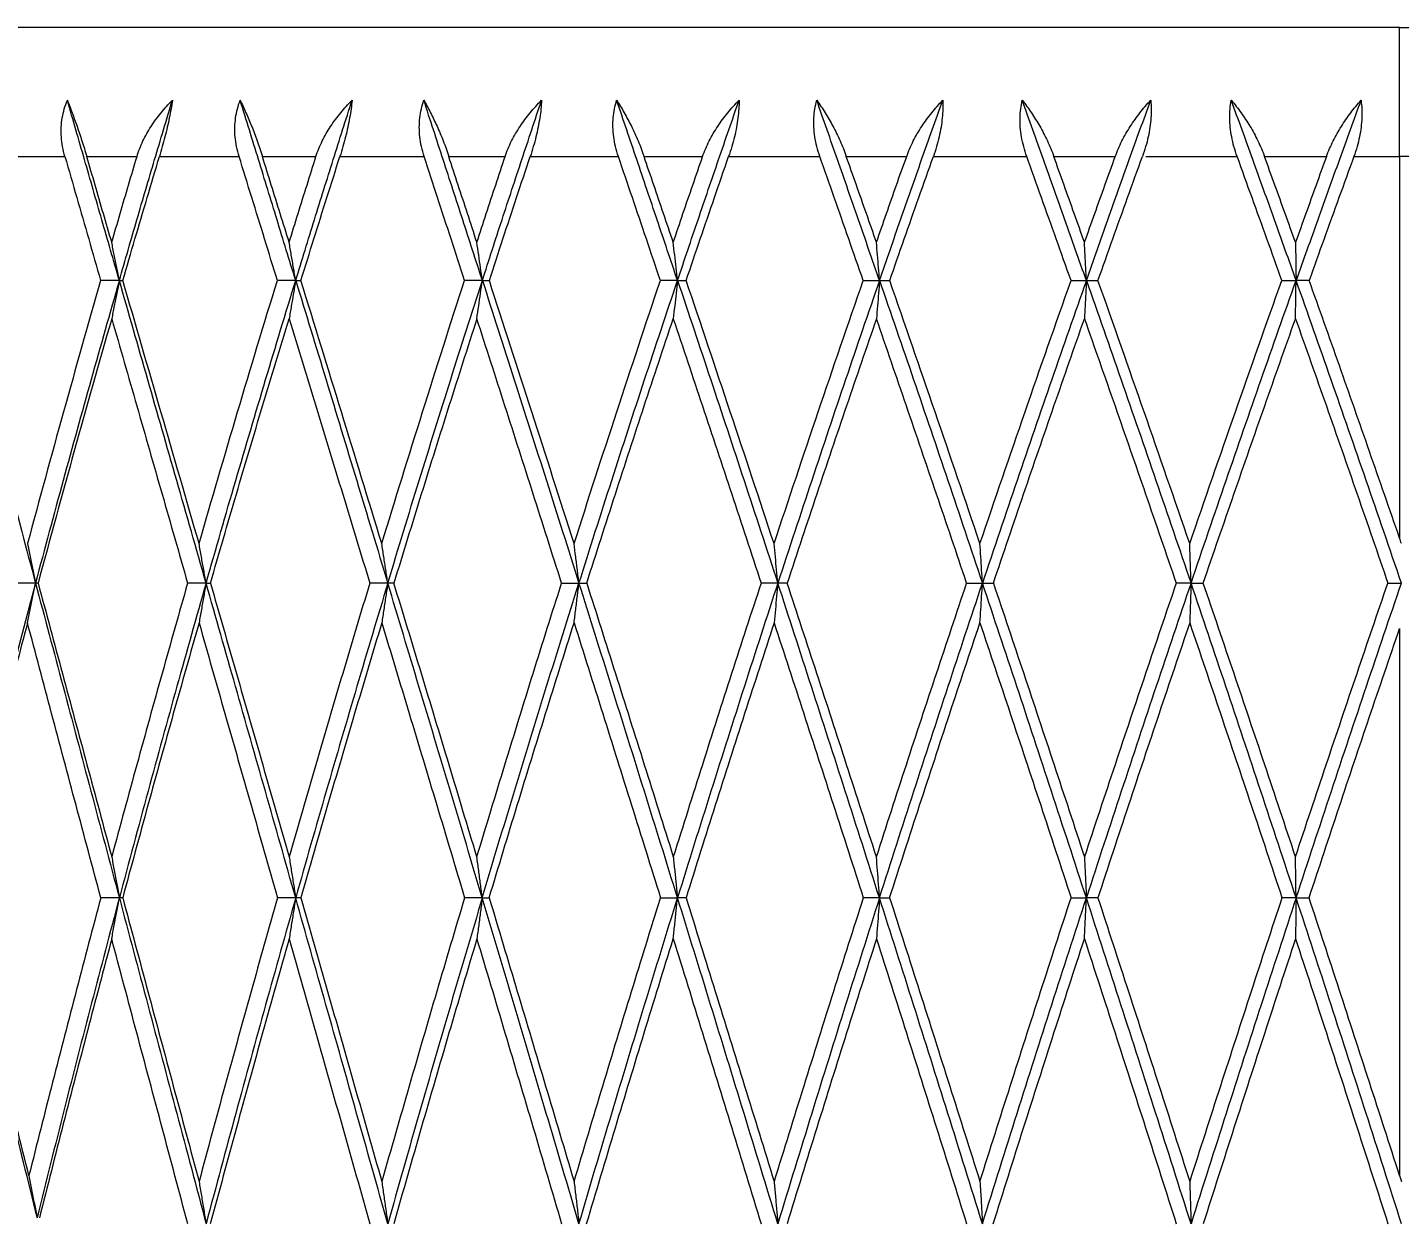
# Model space of a CAD drawing. Extents: x 1661 to 2451, y 0 to 579.
# Drawn here: x 2156.35 to 2166.99, y 461.55 to 470.76 of the extents above; entities that cross this region are included whole.
import ezdxf

# ---------------------------------------------------------------- set-up
doc = ezdxf.new("R2010")
doc.units = 0
doc.header["$LTSCALE"] = 10
doc.header["$MEASUREMENT"] = 0
doc.header["$PDMODE"] = 3
doc.header["$PDSIZE"] = -10
doc.layers.get('0').update_dxf_attribs({"linetype": 'CONTINUOUS'})
doc.layers.get('DEFPOINTS').update_dxf_attribs({"linetype": 'CONTINUOUS'})
doc.layers.add('2', color=7, linetype='CONTINUOUS', true_color=0xffffff)
doc.styles.add('Daelim Dimension', font='')
doc.styles.get('Daelim Dimension').set_extended_font_data('나눔고딕')
doc.dimstyles.new('DEFAULT', dxfattribs={"dimscale": 2, "dimtxt": 2, "dimasz": 2, "dimexe": 0, "dimexo": 2, "dimgap": 1, "dimtad": 1, "dimdec": 0, "dimzin": 9, "dimdsep": 46, "dimtxsty": 'Daelim Dimension', "dimcen": 0.5, "dimclrd": 5, "dimclre": 5, "dimclrt": 256, "dimadec": 1, "dimazin": 0, "dimtfac": 1, "dimtdec": 0, "dimtix": 1, "dimtmove": 0, "dimatfit": 3, "dimfxl": 1, "dimtolj": 1, "dimtzin": 1, "dimlwd": 9, "dimlwe": 9, "dimarcsym": 0})

# ---------------------------------------------------------------- blocks, each defined once
blk = doc.blocks.new('*D11')
at = {"color": 5, "lineweight": 9, "ltscale": 0.5, "transparency": 16777216}
for p, q in [((2146.989, 470.764), (1973.318, 470.764)), ((1975.318, 466.764), (1975.318, 277.281)), ((2140.649, 273.281), (1973.318, 273.281))]:
    blk.add_line(p, q, dxfattribs=at)
at = {"color": 5, "linetype": 'ByBlock', "lineweight": 9, "ltscale": 0.5, "transparency": 16777216}
for p, q in [((2212.678, 377.281), (2263.051, 377.281)), ((2263.051, 373.281), (2263.051, 277.281)), ((2212.678, 273.281), (2263.051, 273.281))]:
    blk.add_line(p, q, dxfattribs=at)
at = {"color": 5, "ltscale": 0.5, "transparency": 16777216}
for points in [[(1974.651, 466.764), (1975.984, 466.764), (1975.318, 470.764)], [(2262.384, 373.281), (2263.717, 373.281), (2263.051, 377.281)], [(1974.651, 277.281), (1975.984, 277.281), (1975.318, 273.281)], [(2262.384, 277.281), (2263.717, 277.281), (2263.051, 273.281)]]:
    blk.add_solid(points, dxfattribs=at)
at = {"layer": 'DEFPOINTS', "color": 0, "ltscale": 0.5, "transparency": 16777216}
for p in [(2150.989, 470.764), (2208.678, 377.281), (1975.318, 273.281), (2144.649, 273.281), (2208.678, 273.281), (2263.051, 273.281)]:
    blk.add_point(p, dxfattribs=at)
at = {"color": 7, "ltscale": 0.5, "transparency": 16777216, "insert": (1967.874, 372.022), "char_height": 10, "attachment_point": 5, "rotation": 90, "style": 'Daelim Dimension'}
blk.add_mtext('\\A1;197', dxfattribs=at)
at = {"ltscale": 0.5, "transparency": 16777216, "insert": (2258.887, 325.281), "char_height": 4, "attachment_point": 5, "rotation": 90, "style": 'Daelim Dimension'}
blk.add_mtext('\\A1;104', dxfattribs=at)

msp = doc.modelspace()

# ---------------------------------------------------------------- linework, layer by layer
at = {"layer": '2', "color": 7, "linetype": 'Continuous', "lineweight": 18}
for p, q in [((2166.989, 470.764), (2150.989, 470.764)), ((2166.989, 470.764), (2182.989, 470.764)), ((2166.989, 461.867), (2167.003, 461.821))]:
    msp.add_line(p, q, dxfattribs=at)
at = {"layer": '2', "color": 7, "linetype": 'Continuous', "lineweight": 13}
for p, q in [((2166.989, 469.764), (2166.989, 470.764)), ((2156.067, 469.764), (2156.643, 469.764)), ((2157.376, 469.764), (2157.994, 469.764)), ((2158.775, 469.764), (2159.428, 469.764)), ((2160.25, 469.764), (2160.933, 469.764)), ((2161.788, 469.764), (2162.495, 469.764)), ((2163.375, 469.764), (2164.099, 469.764)), ((2166.635, 469.764), (2166.989, 469.764)), ((2166.989, 469.764), (2166.989, 466.807)), ((2167.372, 469.764), (2166.989, 469.764)), ((2166.989, 466.107), (2166.989, 461.867))]:
    msp.add_line(p, q, dxfattribs=at)
msp.add_ellipse((2166.989, 469.764), major_axis=(-17, 0), ratio=0.000003, start_param=1.454874, end_param=1.496681, dxfattribs=at)
at = {"layer": '2', "color": 7, "linetype": 'Continuous', "lineweight": 18}
for points in [[(2156.643, 469.764), (2156.628, 469.815), (2156.61, 469.917), (2156.617, 470.064), (2156.644, 470.156), (2156.662, 470.2)], [(2157.065, 468.803), (2157.019, 468.961), (2156.929, 469.275), (2156.795, 469.74), (2156.706, 470.047), (2156.662, 470.2)], [(2157.065, 468.803), (2157.11, 468.961), (2157.201, 469.275), (2157.338, 469.74), (2157.43, 470.047), (2157.476, 470.2)], [(2157.476, 470.2), (2157.47, 470.156), (2157.454, 470.064), (2157.42, 469.917), (2157.391, 469.815), (2157.376, 469.764)], [(2157.994, 469.764), (2157.978, 469.815), (2157.957, 469.917), (2157.961, 470.064), (2157.985, 470.156), (2158.001, 470.2)], [(2158.432, 468.803), (2158.383, 468.961), (2158.287, 469.275), (2158.144, 469.74), (2158.049, 470.047), (2158.001, 470.2)], [(2158.432, 468.803), (2158.48, 468.961), (2158.577, 469.275), (2158.723, 469.74), (2158.82, 470.047), (2158.869, 470.2)], [(2158.869, 470.2), (2158.865, 470.156), (2158.852, 470.064), (2158.82, 469.917), (2158.791, 469.815), (2158.775, 469.764)], [(2159.428, 469.764), (2159.411, 469.815), (2159.389, 469.917), (2159.389, 470.064), (2159.41, 470.156), (2159.425, 470.2)], [(2159.879, 468.803), (2159.828, 468.961), (2159.726, 469.275), (2159.575, 469.74), (2159.475, 470.047), (2159.425, 470.2)], [(2159.879, 468.803), (2159.929, 468.961), (2160.031, 469.275), (2160.185, 469.74), (2160.287, 470.047), (2160.338, 470.2)], [(2160.338, 470.2), (2160.336, 470.156), (2160.326, 470.064), (2160.297, 469.917), (2160.267, 469.815), (2160.25, 469.764)], [(2160.933, 469.764), (2160.916, 469.815), (2160.892, 469.917), (2160.888, 470.064), (2160.906, 470.156), (2160.92, 470.2)], [(2161.392, 468.803), (2161.339, 468.961), (2161.233, 469.275), (2161.076, 469.74), (2160.972, 470.047), (2160.92, 470.2)], [(2161.392, 468.803), (2161.445, 468.961), (2161.551, 469.275), (2161.71, 469.74), (2161.816, 470.047), (2161.869, 470.2)], [(2161.869, 470.2), (2161.869, 470.156), (2161.863, 470.064), (2161.836, 469.917), (2161.806, 469.815), (2161.788, 469.764)], [(2162.495, 469.764), (2162.477, 469.815), (2162.451, 469.917), (2162.444, 470.064), (2162.459, 470.156), (2162.471, 470.2)], [(2162.957, 468.803), (2162.903, 468.961), (2162.794, 469.275), (2162.632, 469.74), (2162.524, 470.047), (2162.471, 470.2)], [(2162.957, 468.803), (2163.012, 468.961), (2163.121, 469.275), (2163.284, 469.74), (2163.393, 470.047), (2163.448, 470.2)], [(2163.448, 470.2), (2163.45, 470.156), (2163.447, 470.064), (2163.423, 469.917), (2163.393, 469.815), (2163.375, 469.764)], [(2164.099, 469.764), (2164.081, 469.815), (2164.053, 469.917), (2164.042, 470.064), (2164.054, 470.156), (2164.064, 470.2)], [(2164.561, 468.803), (2164.505, 468.961), (2164.394, 469.275), (2164.229, 469.74), (2164.119, 470.047), (2164.064, 470.2)], [(2164.561, 468.803), (2164.616, 468.961), (2164.727, 469.275), (2164.894, 469.74), (2165.004, 470.047), (2165.06, 470.2)], [(2165.06, 470.2), (2165.064, 470.156), (2165.065, 470.064), (2165.044, 469.917), (2165.014, 469.815), (2164.995, 469.764)], [(2165.73, 469.764), (2165.711, 469.815), (2165.683, 469.917), (2165.668, 470.064), (2165.676, 470.156), (2165.684, 470.2)], [(2166.187, 468.803), (2166.131, 468.961), (2166.019, 469.275), (2165.851, 469.74), (2165.74, 470.047), (2165.684, 470.2)], [(2166.69, 470.2), (2166.634, 470.047), (2166.522, 469.74), (2166.355, 469.275), (2166.243, 468.961), (2166.187, 468.803)], [(2166.69, 470.2), (2166.696, 470.156), (2166.7, 470.064), (2166.682, 469.917), (2166.653, 469.815), (2166.635, 469.764)], [(2156.643, 469.764), (2156.674, 469.658), (2156.735, 469.445), (2156.827, 469.125), (2156.889, 468.911), (2156.92, 468.803)], [(2157.006, 469.099), (2156.984, 469.173), (2156.941, 469.321), (2156.877, 469.543), (2156.834, 469.69), (2156.812, 469.764)], [(2157.006, 469.099), (2157.028, 469.173), (2157.071, 469.321), (2157.136, 469.543), (2157.18, 469.69), (2157.202, 469.764)], [(2157.092, 468.803), (2157.123, 468.911), (2157.186, 469.125), (2157.281, 469.445), (2157.344, 469.658), (2157.376, 469.764)], [(2158.29, 468.803), (2158.257, 468.911), (2158.191, 469.125), (2158.092, 469.445), (2158.026, 469.658), (2157.994, 469.764)], [(2158.381, 469.099), (2158.358, 469.173), (2158.312, 469.321), (2158.243, 469.543), (2158.197, 469.69), (2158.174, 469.764)], [(2158.381, 469.099), (2158.404, 469.173), (2158.45, 469.321), (2158.52, 469.543), (2158.566, 469.69), (2158.589, 469.764)], [(2158.472, 468.803), (2158.506, 468.911), (2158.573, 469.125), (2158.673, 469.445), (2158.741, 469.658), (2158.775, 469.764)], [(2159.74, 468.803), (2159.706, 468.911), (2159.636, 469.125), (2159.532, 469.445), (2159.463, 469.658), (2159.428, 469.764)], [(2159.836, 469.099), (2159.812, 469.173), (2159.764, 469.321), (2159.691, 469.543), (2159.643, 469.69), (2159.619, 469.764)], [(2159.836, 469.099), (2159.861, 469.173), (2159.909, 469.321), (2159.982, 469.543), (2160.031, 469.69), (2160.055, 469.764)], [(2159.933, 468.803), (2159.968, 468.911), (2160.038, 469.125), (2160.144, 469.445), (2160.214, 469.658), (2160.25, 469.764)], [(2161.259, 468.803), (2161.223, 468.911), (2161.15, 469.125), (2161.042, 469.445), (2160.97, 469.658), (2160.933, 469.764)], [(2161.359, 469.099), (2161.334, 469.173), (2161.283, 469.321), (2161.208, 469.543), (2161.157, 469.69), (2161.132, 469.764)], [(2161.359, 469.099), (2161.384, 469.173), (2161.434, 469.321), (2161.51, 469.543), (2161.561, 469.69), (2161.586, 469.764)], [(2161.459, 468.803), (2161.495, 468.911), (2161.568, 469.125), (2161.678, 469.445), (2161.751, 469.658), (2161.788, 469.764)], [(2162.831, 468.803), (2162.793, 468.911), (2162.719, 469.125), (2162.607, 469.445), (2162.532, 469.658), (2162.495, 469.764)], [(2162.934, 469.099), (2162.908, 469.173), (2162.856, 469.321), (2162.778, 469.543), (2162.726, 469.69), (2162.7, 469.764)], [(2162.934, 469.099), (2162.96, 469.173), (2163.011, 469.321), (2163.089, 469.543), (2163.141, 469.69), (2163.168, 469.764)], [(2163.037, 468.803), (2163.074, 468.911), (2163.149, 469.125), (2163.262, 469.445), (2163.337, 469.658), (2163.375, 469.764)], [(2164.442, 468.803), (2164.403, 468.911), (2164.327, 469.125), (2164.213, 469.445), (2164.137, 469.658), (2164.099, 469.764)], [(2164.546, 469.099), (2164.52, 469.173), (2164.467, 469.321), (2164.388, 469.543), (2164.335, 469.69), (2164.309, 469.764)], [(2164.546, 469.099), (2164.573, 469.173), (2164.626, 469.321), (2164.705, 469.543), (2164.758, 469.69), (2164.785, 469.764)], [(2164.651, 468.803), (2164.689, 468.911), (2164.766, 469.125), (2164.88, 469.445), (2164.957, 469.658), (2164.995, 469.764)], [(2166.076, 468.803), (2166.038, 468.911), (2165.961, 469.125), (2165.845, 469.445), (2165.768, 469.658), (2165.73, 469.764)], [(2166.182, 469.099), (2166.155, 469.173), (2166.102, 469.321), (2166.022, 469.543), (2165.968, 469.69), (2165.942, 469.764)], [(2166.422, 469.764), (2166.395, 469.69), (2166.342, 469.543), (2166.262, 469.321), (2166.209, 469.173), (2166.182, 469.099)], [(2166.635, 469.764), (2166.596, 469.658), (2166.519, 469.445), (2166.403, 469.125), (2166.326, 468.911), (2166.288, 468.803)], [(2157.065, 468.803), (2157.058, 468.836), (2157.045, 468.902), (2157.026, 469.001), (2157.012, 469.066), (2157.006, 469.099)], [(2158.432, 468.803), (2158.426, 468.836), (2158.415, 468.902), (2158.398, 469.001), (2158.387, 469.066), (2158.381, 469.099)], [(2159.879, 468.803), (2159.874, 468.836), (2159.865, 468.902), (2159.851, 469.001), (2159.841, 469.066), (2159.836, 469.099)], [(2161.392, 468.803), (2161.388, 468.836), (2161.381, 468.902), (2161.37, 469.001), (2161.362, 469.066), (2161.359, 469.099)], [(2162.957, 468.803), (2162.955, 468.836), (2162.95, 468.902), (2162.942, 469.001), (2162.936, 469.066), (2162.934, 469.099)], [(2164.561, 468.803), (2164.559, 468.836), (2164.556, 468.902), (2164.551, 469.001), (2164.548, 469.066), (2164.546, 469.099)], [(2166.182, 469.099), (2166.182, 469.066), (2166.184, 469.001), (2166.185, 468.902), (2166.186, 468.836), (2166.187, 468.803)], [(2155.79, 468.803), (2155.858, 468.549), (2155.995, 468.036), (2156.203, 467.255), (2156.344, 466.725), (2156.415, 466.458)], [(2156.92, 468.803), (2156.725, 468.125), (2156.536, 467.445), (2156.353, 466.764)], [(2157.065, 468.803), (2156.992, 468.55), (2156.846, 468.037), (2156.629, 467.256), (2156.486, 466.725), (2156.415, 466.458)], [(2157.065, 468.803), (2157.049, 468.803), (2157.017, 468.803), (2156.968, 468.803), (2156.936, 468.803), (2156.92, 468.803)], [(2157.065, 468.803), (2157.058, 468.77), (2157.045, 468.705), (2157.026, 468.606), (2157.012, 468.54), (2157.006, 468.507)], [(2157.065, 468.803), (2157.068, 468.803), (2157.074, 468.803), (2157.083, 468.803), (2157.089, 468.803), (2157.092, 468.803)], [(2157.737, 466.458), (2157.661, 466.725), (2157.509, 467.255), (2157.285, 468.036), (2157.138, 468.549), (2157.065, 468.803)], [(2157.683, 466.764), (2157.486, 467.445), (2157.289, 468.125), (2157.092, 468.803)], [(2157.683, 466.764), (2157.879, 467.445), (2158.081, 468.125), (2158.29, 468.803)], [(2157.737, 466.458), (2157.814, 466.725), (2157.967, 467.256), (2158.199, 468.037), (2158.354, 468.55), (2158.432, 468.803)], [(2158.432, 468.803), (2158.416, 468.803), (2158.384, 468.803), (2158.337, 468.803), (2158.306, 468.803), (2158.29, 468.803)], [(2158.432, 468.803), (2158.426, 468.77), (2158.415, 468.705), (2158.398, 468.606), (2158.387, 468.54), (2158.381, 468.507)], [(2158.432, 468.803), (2158.436, 468.803), (2158.445, 468.803), (2158.459, 468.803), (2158.468, 468.803), (2158.472, 468.803)], [(2158.432, 468.803), (2158.51, 468.549), (2158.667, 468.036), (2158.904, 467.255), (2159.065, 466.725), (2159.146, 466.458)], [(2159.099, 466.764), (2158.891, 467.445), (2158.682, 468.125), (2158.472, 468.803)], [(2159.099, 466.764), (2159.308, 467.445), (2159.521, 468.125), (2159.74, 468.803)], [(2159.146, 466.458), (2159.227, 466.725), (2159.389, 467.256), (2159.633, 468.037), (2159.797, 468.55), (2159.879, 468.803)], [(2159.879, 468.803), (2159.863, 468.803), (2159.833, 468.803), (2159.787, 468.803), (2159.756, 468.803), (2159.74, 468.803)], [(2159.836, 468.507), (2159.841, 468.54), (2159.851, 468.606), (2159.865, 468.705), (2159.874, 468.77), (2159.879, 468.803)], [(2159.879, 468.803), (2159.885, 468.803), (2159.897, 468.803), (2159.915, 468.803), (2159.927, 468.803), (2159.933, 468.803)], [(2159.879, 468.803), (2159.961, 468.549), (2160.125, 468.036), (2160.375, 467.255), (2160.543, 466.725), (2160.628, 466.458)], [(2160.59, 466.764), (2160.372, 467.445), (2160.153, 468.125), (2159.933, 468.803)], [(2160.59, 466.764), (2160.808, 467.445), (2161.031, 468.125), (2161.259, 468.803)], [(2160.628, 466.458), (2160.712, 466.725), (2160.882, 467.256), (2161.136, 468.037), (2161.307, 468.55), (2161.392, 468.803)], [(2161.392, 468.803), (2161.377, 468.803), (2161.348, 468.803), (2161.303, 468.803), (2161.274, 468.803), (2161.259, 468.803)], [(2161.392, 468.803), (2161.388, 468.77), (2161.381, 468.705), (2161.37, 468.606), (2161.362, 468.54), (2161.359, 468.507)], [(2161.392, 468.803), (2161.399, 468.803), (2161.414, 468.803), (2161.436, 468.803), (2161.451, 468.803), (2161.459, 468.803)], [(2161.392, 468.803), (2161.477, 468.549), (2161.649, 468.036), (2161.907, 467.255), (2162.082, 466.725), (2162.169, 466.458)], [(2162.14, 466.764), (2161.915, 467.445), (2161.688, 468.125), (2161.459, 468.803)], [(2162.14, 466.764), (2162.366, 467.445), (2162.596, 468.125), (2162.831, 468.803)], [(2162.957, 468.803), (2162.87, 468.55), (2162.694, 468.037), (2162.432, 467.256), (2162.257, 466.725), (2162.169, 466.458)], [(2162.831, 468.803), (2162.845, 468.803), (2162.873, 468.803), (2162.915, 468.803), (2162.943, 468.803), (2162.957, 468.803)], [(2162.957, 468.803), (2162.955, 468.77), (2162.95, 468.705), (2162.942, 468.606), (2162.936, 468.54), (2162.934, 468.507)], [(2162.957, 468.803), (2162.966, 468.803), (2162.984, 468.803), (2163.01, 468.803), (2163.028, 468.803), (2163.037, 468.803)], [(2162.957, 468.803), (2163.045, 468.549), (2163.222, 468.036), (2163.487, 467.255), (2163.666, 466.725), (2163.755, 466.458)], [(2163.736, 466.764), (2163.506, 467.445), (2163.272, 468.125), (2163.037, 468.803)], [(2163.736, 466.764), (2163.967, 467.445), (2164.202, 468.125), (2164.442, 468.803)], [(2164.561, 468.803), (2164.471, 468.55), (2164.293, 468.037), (2164.024, 467.256), (2163.845, 466.725), (2163.755, 466.458)], [(2164.442, 468.803), (2164.455, 468.803), (2164.481, 468.803), (2164.521, 468.803), (2164.547, 468.803), (2164.561, 468.803)], [(2164.561, 468.803), (2164.559, 468.77), (2164.556, 468.705), (2164.551, 468.606), (2164.548, 468.54), (2164.546, 468.507)], [(2164.561, 468.803), (2164.571, 468.803), (2164.591, 468.803), (2164.621, 468.803), (2164.641, 468.803), (2164.651, 468.803)], [(2164.561, 468.803), (2164.65, 468.549), (2164.83, 468.036), (2165.1, 467.255), (2165.281, 466.725), (2165.372, 466.458)], [(2165.362, 466.764), (2165.128, 467.445), (2164.891, 468.125), (2164.651, 468.803)], [(2165.362, 466.764), (2165.596, 467.445), (2165.834, 468.125), (2166.076, 468.803)], [(2165.372, 466.458), (2165.463, 466.725), (2165.644, 467.256), (2165.916, 468.037), (2166.096, 468.55), (2166.187, 468.803)], [(2166.076, 468.803), (2166.088, 468.803), (2166.113, 468.803), (2166.15, 468.803), (2166.174, 468.803), (2166.187, 468.803)], [(2166.182, 468.507), (2166.182, 468.54), (2166.184, 468.606), (2166.185, 468.705), (2166.186, 468.77), (2166.187, 468.803)], [(2166.288, 468.803), (2166.277, 468.803), (2166.254, 468.803), (2166.22, 468.803), (2166.198, 468.803), (2166.187, 468.803)], [(2167.003, 466.458), (2166.912, 466.725), (2166.73, 467.255), (2166.458, 468.036), (2166.277, 468.549), (2166.187, 468.803)], [(2166.989, 466.807), (2166.911, 467.032), (2166.755, 467.48), (2166.522, 468.146), (2166.366, 468.585), (2166.288, 468.803)], [(2157.006, 468.507), (2156.809, 467.825), (2156.619, 467.142), (2156.435, 466.458)], [(2157.006, 468.507), (2157.071, 468.282), (2157.2, 467.832), (2157.396, 467.149), (2157.528, 466.689), (2157.594, 466.458)], [(2157.771, 466.458), (2157.838, 466.689), (2157.972, 467.149), (2158.175, 467.832), (2158.312, 468.282), (2158.381, 468.507)], [(2158.381, 468.507), (2158.45, 468.282), (2158.588, 467.832), (2158.796, 467.149), (2158.936, 466.689), (2159.006, 466.458)], [(2159.836, 468.507), (2159.764, 468.282), (2159.62, 467.832), (2159.405, 467.149), (2159.264, 466.689), (2159.193, 466.458)], [(2160.493, 466.458), (2160.419, 466.689), (2160.273, 467.149), (2160.054, 467.832), (2159.909, 468.282), (2159.836, 468.507)], [(2160.688, 466.458), (2160.762, 466.689), (2160.91, 467.149), (2161.133, 467.832), (2161.283, 468.282), (2161.359, 468.507)], [(2161.359, 468.507), (2161.434, 468.282), (2161.585, 467.832), (2161.812, 467.149), (2161.964, 466.689), (2162.039, 466.458)], [(2162.934, 468.507), (2162.856, 468.282), (2162.701, 467.832), (2162.471, 467.149), (2162.318, 466.689), (2162.242, 466.458)], [(2163.633, 466.458), (2163.555, 466.689), (2163.399, 467.149), (2163.166, 467.832), (2163.011, 468.282), (2162.934, 468.507)], [(2163.84, 466.458), (2163.918, 466.689), (2164.074, 467.149), (2164.31, 467.832), (2164.467, 468.282), (2164.546, 468.507)], [(2164.546, 468.507), (2164.625, 468.282), (2164.783, 467.832), (2165.02, 467.149), (2165.178, 466.689), (2165.257, 466.458)], [(2165.467, 466.458), (2165.546, 466.689), (2165.705, 467.149), (2165.943, 467.832), (2166.102, 468.282), (2166.182, 468.507)], [(2166.182, 468.507), (2166.262, 468.282), (2166.421, 467.832), (2166.66, 467.149), (2166.819, 466.689), (2166.898, 466.458)], [(2156.353, 466.764), (2156.36, 466.73), (2156.374, 466.663), (2156.394, 466.56), (2156.408, 466.492), (2156.415, 466.458)], [(2157.737, 466.458), (2157.731, 466.492), (2157.719, 466.56), (2157.701, 466.663), (2157.689, 466.73), (2157.683, 466.764)], [(2159.146, 466.458), (2159.141, 466.492), (2159.13, 466.56), (2159.115, 466.663), (2159.105, 466.73), (2159.099, 466.764)], [(2160.628, 466.458), (2160.624, 466.492), (2160.615, 466.56), (2160.603, 466.663), (2160.594, 466.73), (2160.59, 466.764)], [(2162.169, 466.458), (2162.166, 466.492), (2162.16, 466.56), (2162.15, 466.663), (2162.144, 466.73), (2162.14, 466.764)], [(2163.755, 466.458), (2163.753, 466.492), (2163.749, 466.56), (2163.743, 466.663), (2163.738, 466.73), (2163.736, 466.764)], [(2165.372, 466.458), (2165.371, 466.492), (2165.369, 466.56), (2165.365, 466.663), (2165.363, 466.73), (2165.362, 466.764)], [(2167.003, 466.764), (2166.999, 466.779), (2166.994, 466.793), (2166.989, 466.807)], [(2156.415, 466.458), (2156.346, 466.199), (2156.208, 465.675), (2156.004, 464.877), (2155.869, 464.337), (2155.801, 464.065)], [(2156.415, 466.458), (2156.399, 466.458), (2156.367, 466.458), (2156.319, 466.458), (2156.287, 466.458), (2156.271, 466.458)], [(2156.353, 466.15), (2156.36, 466.185), (2156.374, 466.253), (2156.394, 466.356), (2156.408, 466.424), (2156.415, 466.458)], [(2156.435, 466.458), (2156.433, 466.458), (2156.428, 466.458), (2156.422, 466.458), (2156.417, 466.458), (2156.415, 466.458)], [(2156.415, 466.458), (2156.486, 466.193), (2156.628, 465.66), (2156.844, 464.848), (2156.991, 464.297), (2157.065, 464.02)], [(2156.435, 466.458), (2156.498, 466.226), (2156.623, 465.759), (2156.814, 465.052), (2156.942, 464.576), (2157.006, 464.337)], [(2157.594, 466.458), (2157.528, 466.226), (2157.396, 465.759), (2157.2, 465.052), (2157.07, 464.576), (2157.006, 464.337)], [(2157.737, 466.458), (2157.662, 466.194), (2157.511, 465.661), (2157.287, 464.848), (2157.139, 464.297), (2157.065, 464.02)], [(2157.737, 466.458), (2157.721, 466.458), (2157.69, 466.458), (2157.642, 466.458), (2157.61, 466.458), (2157.594, 466.458)], [(2157.737, 466.458), (2157.731, 466.424), (2157.719, 466.356), (2157.701, 466.253), (2157.689, 466.185), (2157.683, 466.15)], [(2157.737, 466.458), (2157.741, 466.458), (2157.749, 466.458), (2157.76, 466.458), (2157.767, 466.458), (2157.771, 466.458)], [(2158.432, 464.02), (2158.353, 464.297), (2158.196, 464.848), (2157.965, 465.66), (2157.813, 466.193), (2157.737, 466.458)], [(2157.771, 466.458), (2157.838, 466.226), (2157.972, 465.759), (2158.176, 465.052), (2158.312, 464.576), (2158.381, 464.337)], [(2159.006, 466.458), (2158.936, 466.226), (2158.796, 465.759), (2158.587, 465.052), (2158.449, 464.576), (2158.381, 464.337)], [(2159.146, 466.458), (2159.066, 466.194), (2158.907, 465.661), (2158.668, 464.848), (2158.51, 464.297), (2158.432, 464.02)], [(2159.146, 466.458), (2159.13, 466.458), (2159.099, 466.458), (2159.053, 466.458), (2159.022, 466.458), (2159.006, 466.458)], [(2159.146, 466.458), (2159.141, 466.424), (2159.13, 466.356), (2159.115, 466.253), (2159.105, 466.185), (2159.099, 466.15)], [(2159.193, 466.458), (2159.188, 466.458), (2159.177, 466.458), (2159.162, 466.458), (2159.151, 466.458), (2159.146, 466.458)], [(2159.878, 464.02), (2159.796, 464.297), (2159.631, 464.848), (2159.387, 465.66), (2159.226, 466.193), (2159.146, 466.458)], [(2159.836, 464.337), (2159.764, 464.576), (2159.621, 465.052), (2159.406, 465.759), (2159.264, 466.226), (2159.193, 466.458)], [(2159.836, 464.337), (2159.909, 464.576), (2160.053, 465.052), (2160.272, 465.759), (2160.419, 466.226), (2160.493, 466.458)], [(2159.878, 464.02), (2159.961, 464.297), (2160.127, 464.848), (2160.377, 465.661), (2160.544, 466.194), (2160.628, 466.458)], [(2160.493, 466.458), (2160.508, 466.458), (2160.538, 466.458), (2160.583, 466.458), (2160.613, 466.458), (2160.628, 466.458)], [(2160.59, 466.15), (2160.594, 466.185), (2160.603, 466.253), (2160.615, 466.356), (2160.624, 466.424), (2160.628, 466.458)], [(2160.628, 466.458), (2160.634, 466.458), (2160.648, 466.458), (2160.668, 466.458), (2160.681, 466.458), (2160.688, 466.458)], [(2161.392, 464.02), (2161.306, 464.297), (2161.134, 464.848), (2160.88, 465.66), (2160.711, 466.193), (2160.628, 466.458)], [(2160.688, 466.458), (2160.762, 466.226), (2160.91, 465.759), (2161.134, 465.052), (2161.284, 464.576), (2161.359, 464.337)], [(2162.039, 466.458), (2161.963, 466.226), (2161.811, 465.759), (2161.584, 465.052), (2161.434, 464.576), (2161.359, 464.337)], [(2162.169, 466.458), (2162.083, 466.194), (2161.91, 465.661), (2161.651, 464.848), (2161.478, 464.297), (2161.392, 464.02)], [(2162.169, 466.458), (2162.155, 466.458), (2162.126, 466.458), (2162.083, 466.458), (2162.054, 466.458), (2162.039, 466.458)], [(2162.169, 466.458), (2162.166, 466.424), (2162.16, 466.356), (2162.15, 466.253), (2162.144, 466.185), (2162.14, 466.15)], [(2162.242, 466.458), (2162.234, 466.458), (2162.217, 466.458), (2162.193, 466.458), (2162.177, 466.458), (2162.169, 466.458)], [(2162.957, 464.02), (2162.869, 464.297), (2162.692, 464.848), (2162.429, 465.66), (2162.256, 466.193), (2162.169, 466.458)], [(2162.934, 464.337), (2162.856, 464.576), (2162.702, 465.052), (2162.472, 465.759), (2162.318, 466.226), (2162.242, 466.458)], [(2162.934, 464.337), (2163.011, 464.576), (2163.165, 465.052), (2163.399, 465.759), (2163.555, 466.226), (2163.633, 466.458)], [(2162.957, 464.02), (2163.046, 464.297), (2163.224, 464.848), (2163.49, 465.661), (2163.667, 466.194), (2163.755, 466.458)], [(2163.633, 466.458), (2163.646, 466.458), (2163.674, 466.458), (2163.714, 466.458), (2163.742, 466.458), (2163.755, 466.458)], [(2163.736, 466.15), (2163.738, 466.185), (2163.743, 466.253), (2163.749, 466.356), (2163.753, 466.424), (2163.755, 466.458)], [(2163.755, 466.458), (2163.765, 466.458), (2163.783, 466.458), (2163.812, 466.458), (2163.83, 466.458), (2163.84, 466.458)], [(2164.561, 464.02), (2164.47, 464.297), (2164.29, 464.848), (2164.022, 465.66), (2163.844, 466.193), (2163.755, 466.458)], [(2163.84, 466.458), (2163.918, 466.226), (2164.075, 465.759), (2164.31, 465.052), (2164.468, 464.576), (2164.546, 464.337)], [(2165.257, 466.458), (2165.178, 466.226), (2165.02, 465.759), (2164.783, 465.052), (2164.625, 464.576), (2164.546, 464.337)], [(2165.372, 466.458), (2165.282, 466.194), (2165.102, 465.661), (2164.832, 464.848), (2164.651, 464.297), (2164.561, 464.02)], [(2165.372, 466.458), (2165.359, 466.458), (2165.334, 466.458), (2165.295, 466.458), (2165.27, 466.458), (2165.257, 466.458)], [(2165.372, 466.458), (2165.371, 466.424), (2165.369, 466.356), (2165.365, 466.253), (2165.363, 466.185), (2165.362, 466.15)], [(2165.372, 466.458), (2165.382, 466.458), (2165.404, 466.458), (2165.435, 466.458), (2165.457, 466.458), (2165.467, 466.458)], [(2166.187, 464.02), (2166.095, 464.297), (2165.913, 464.848), (2165.642, 465.66), (2165.462, 466.193), (2165.372, 466.458)], [(2166.182, 464.337), (2166.103, 464.576), (2165.944, 465.052), (2165.705, 465.759), (2165.547, 466.226), (2165.467, 466.458)], [(2166.182, 464.337), (2166.261, 464.576), (2166.42, 465.052), (2166.659, 465.759), (2166.818, 466.226), (2166.898, 466.458)], [(2166.187, 464.02), (2166.278, 464.297), (2166.46, 464.848), (2166.732, 465.661), (2166.913, 466.194), (2167.003, 466.458)], [(2166.898, 466.458), (2166.91, 466.458), (2166.933, 466.458), (2166.968, 466.458), (2166.992, 466.458), (2167.003, 466.458)], [(2156.353, 466.15), (2156.292, 465.922), (2156.171, 465.463), (2155.991, 464.768), (2155.873, 464.3), (2155.814, 464.065)], [(2156.921, 464.02), (2156.857, 464.26), (2156.729, 464.738), (2156.54, 465.448), (2156.415, 465.917), (2156.353, 466.15)], [(2157.683, 466.15), (2157.616, 465.917), (2157.483, 465.448), (2157.286, 464.738), (2157.156, 464.26), (2157.091, 464.02)], [(2157.683, 466.15), (2157.749, 465.917), (2157.883, 465.448), (2158.086, 464.738), (2158.222, 464.26), (2158.291, 464.02)], [(2159.099, 466.15), (2159.029, 465.917), (2158.888, 465.448), (2158.679, 464.738), (2158.541, 464.26), (2158.472, 464.02)], [(2159.099, 466.15), (2159.17, 465.917), (2159.312, 465.448), (2159.526, 464.738), (2159.669, 464.26), (2159.741, 464.02)], [(2159.932, 464.02), (2160.004, 464.26), (2160.149, 464.738), (2160.369, 465.448), (2160.516, 465.917), (2160.59, 466.15)], [(2160.59, 466.15), (2160.664, 465.917), (2160.812, 465.448), (2161.035, 464.738), (2161.185, 464.26), (2161.26, 464.02)], [(2162.14, 466.15), (2162.064, 465.917), (2161.912, 465.448), (2161.684, 464.738), (2161.533, 464.26), (2161.458, 464.02)], [(2162.14, 466.15), (2162.217, 465.917), (2162.37, 465.448), (2162.601, 464.738), (2162.755, 464.26), (2162.832, 464.02)], [(2163.036, 464.02), (2163.113, 464.26), (2163.268, 464.738), (2163.502, 465.448), (2163.658, 465.917), (2163.736, 466.15)], [(2163.736, 466.15), (2163.814, 465.917), (2163.971, 465.448), (2164.207, 464.738), (2164.364, 464.26), (2164.442, 464.02)], [(2165.362, 466.15), (2165.283, 465.917), (2165.124, 465.448), (2164.887, 464.738), (2164.729, 464.26), (2164.65, 464.02)], [(2165.362, 466.15), (2165.442, 465.917), (2165.6, 465.448), (2165.839, 464.738), (2165.998, 464.26), (2166.077, 464.02)], [(2166.287, 464.02), (2166.365, 464.255), (2166.52, 464.723), (2166.754, 465.419), (2166.911, 465.878), (2166.989, 466.107)], [(2157.006, 464.337), (2157.012, 464.301), (2157.026, 464.231), (2157.045, 464.126), (2157.058, 464.055), (2157.065, 464.02)], [(2158.381, 464.337), (2158.387, 464.301), (2158.398, 464.231), (2158.415, 464.126), (2158.426, 464.055), (2158.432, 464.02)], [(2159.878, 464.02), (2159.874, 464.055), (2159.865, 464.126), (2159.851, 464.231), (2159.841, 464.301), (2159.836, 464.337)], [(2161.359, 464.337), (2161.362, 464.301), (2161.37, 464.231), (2161.381, 464.126), (2161.388, 464.055), (2161.392, 464.02)], [(2162.957, 464.02), (2162.955, 464.055), (2162.95, 464.126), (2162.942, 464.231), (2162.936, 464.301), (2162.934, 464.337)], [(2164.546, 464.337), (2164.548, 464.301), (2164.551, 464.231), (2164.556, 464.126), (2164.559, 464.055), (2164.561, 464.02)], [(2166.187, 464.02), (2166.186, 464.055), (2166.185, 464.126), (2166.184, 464.231), (2166.182, 464.301), (2166.182, 464.337)], [(2155.801, 464.065), (2155.869, 463.79), (2156.006, 463.238), (2156.214, 462.398), (2156.355, 461.828), (2156.427, 461.541)], [(2156.364, 461.867), (2156.302, 462.115), (2156.178, 462.608), (2155.995, 463.34), (2155.874, 463.824), (2155.814, 464.065)], [(2156.921, 464.02), (2156.858, 463.784), (2156.733, 463.31), (2156.547, 462.592), (2156.425, 462.11), (2156.364, 461.867)], [(2157.065, 464.02), (2156.993, 463.751), (2156.85, 463.209), (2156.637, 462.382), (2156.497, 461.822), (2156.427, 461.541)], [(2157.065, 464.02), (2157.049, 464.02), (2157.017, 464.02), (2156.969, 464.02), (2156.937, 464.02), (2156.921, 464.02)], [(2157.006, 463.702), (2157.012, 463.737), (2157.026, 463.808), (2157.045, 463.914), (2157.058, 463.984), (2157.065, 464.02)], [(2157.091, 464.02), (2157.088, 464.02), (2157.082, 464.02), (2157.073, 464.02), (2157.068, 464.02), (2157.065, 464.02)], [(2157.065, 464.02), (2157.138, 463.745), (2157.285, 463.193), (2157.509, 462.352), (2157.661, 461.782), (2157.737, 461.494)], [(2157.091, 464.02), (2157.156, 463.779), (2157.286, 463.295), (2157.483, 462.562), (2157.616, 462.069), (2157.683, 461.821)], [(2158.291, 464.02), (2158.222, 463.779), (2158.086, 463.295), (2157.883, 462.562), (2157.749, 462.069), (2157.683, 461.821)], [(2158.432, 464.02), (2158.354, 463.746), (2158.199, 463.194), (2157.967, 462.351), (2157.814, 461.781), (2157.737, 461.494)], [(2158.432, 464.02), (2158.416, 464.02), (2158.385, 464.02), (2158.338, 464.02), (2158.306, 464.02), (2158.291, 464.02)], [(2158.432, 464.02), (2158.426, 463.984), (2158.415, 463.914), (2158.398, 463.808), (2158.387, 463.737), (2158.381, 463.702)], [(2158.472, 464.02), (2158.467, 464.02), (2158.458, 464.02), (2158.445, 464.02), (2158.436, 464.02), (2158.432, 464.02)], [(2159.146, 461.494), (2159.065, 461.782), (2158.904, 462.352), (2158.666, 463.193), (2158.509, 463.745), (2158.432, 464.02)], [(2158.472, 464.02), (2158.541, 463.779), (2158.679, 463.295), (2158.888, 462.562), (2159.029, 462.069), (2159.099, 461.821)], [(2159.741, 464.02), (2159.669, 463.779), (2159.525, 463.295), (2159.312, 462.562), (2159.17, 462.069), (2159.099, 461.821)], [(2159.878, 464.02), (2159.797, 463.746), (2159.633, 463.194), (2159.389, 462.351), (2159.227, 461.781), (2159.146, 461.494)], [(2159.878, 464.02), (2159.863, 464.02), (2159.833, 464.02), (2159.787, 464.02), (2159.757, 464.02), (2159.741, 464.02)], [(2159.878, 464.02), (2159.874, 463.984), (2159.865, 463.914), (2159.851, 463.808), (2159.841, 463.737), (2159.836, 463.702)], [(2159.878, 464.02), (2159.884, 464.02), (2159.896, 464.02), (2159.914, 464.02), (2159.926, 464.02), (2159.932, 464.02)], [(2160.628, 461.494), (2160.543, 461.782), (2160.374, 462.352), (2160.125, 463.193), (2159.96, 463.745), (2159.878, 464.02)], [(2159.932, 464.02), (2160.004, 463.779), (2160.15, 463.295), (2160.369, 462.562), (2160.516, 462.069), (2160.59, 461.821)], [(2160.59, 461.821), (2160.664, 462.069), (2160.812, 462.562), (2161.035, 463.295), (2161.185, 463.779), (2161.26, 464.02)], [(2160.628, 461.494), (2160.712, 461.781), (2160.882, 462.351), (2161.137, 463.194), (2161.307, 463.746), (2161.392, 464.02)], [(2161.26, 464.02), (2161.274, 464.02), (2161.304, 464.02), (2161.348, 464.02), (2161.377, 464.02), (2161.392, 464.02)], [(2161.359, 463.702), (2161.362, 463.737), (2161.37, 463.808), (2161.381, 463.914), (2161.388, 463.984), (2161.392, 464.02)], [(2161.458, 464.02), (2161.451, 464.02), (2161.436, 464.02), (2161.414, 464.02), (2161.399, 464.02), (2161.392, 464.02)], [(2162.169, 461.494), (2162.081, 461.782), (2161.907, 462.352), (2161.648, 463.193), (2161.477, 463.745), (2161.392, 464.02)], [(2161.458, 464.02), (2161.533, 463.779), (2161.684, 463.295), (2161.912, 462.562), (2162.064, 462.069), (2162.14, 461.821)], [(2162.832, 464.02), (2162.754, 463.779), (2162.6, 463.295), (2162.37, 462.562), (2162.217, 462.069), (2162.14, 461.821)], [(2162.957, 464.02), (2162.87, 463.746), (2162.695, 463.194), (2162.432, 462.351), (2162.257, 461.781), (2162.169, 461.494)], [(2162.957, 464.02), (2162.943, 464.02), (2162.916, 464.02), (2162.874, 464.02), (2162.846, 464.02), (2162.832, 464.02)], [(2162.957, 464.02), (2162.955, 463.984), (2162.95, 463.914), (2162.942, 463.808), (2162.936, 463.737), (2162.934, 463.702)], [(2162.957, 464.02), (2162.966, 464.02), (2162.984, 464.02), (2163.01, 464.02), (2163.027, 464.02), (2163.036, 464.02)], [(2163.755, 461.494), (2163.666, 461.782), (2163.487, 462.352), (2163.221, 463.193), (2163.045, 463.745), (2162.957, 464.02)], [(2163.036, 464.02), (2163.113, 463.779), (2163.268, 463.295), (2163.502, 462.562), (2163.658, 462.069), (2163.736, 461.821)], [(2163.736, 461.821), (2163.814, 462.069), (2163.971, 462.562), (2164.206, 463.295), (2164.364, 463.779), (2164.442, 464.02)], [(2163.755, 461.494), (2163.845, 461.781), (2164.024, 462.351), (2164.293, 463.194), (2164.472, 463.746), (2164.561, 464.02)], [(2164.442, 464.02), (2164.456, 464.02), (2164.482, 464.02), (2164.521, 464.02), (2164.548, 464.02), (2164.561, 464.02)], [(2164.546, 463.702), (2164.548, 463.737), (2164.551, 463.808), (2164.556, 463.914), (2164.559, 463.984), (2164.561, 464.02)], [(2165.372, 461.494), (2165.281, 461.782), (2165.099, 462.352), (2164.829, 463.193), (2164.65, 463.745), (2164.561, 464.02)], [(2164.65, 464.02), (2164.64, 464.02), (2164.62, 464.02), (2164.591, 464.02), (2164.571, 464.02), (2164.561, 464.02)], [(2164.65, 464.02), (2164.729, 463.779), (2164.887, 463.295), (2165.125, 462.562), (2165.283, 462.069), (2165.362, 461.821)], [(2166.077, 464.02), (2165.997, 463.779), (2165.838, 463.295), (2165.6, 462.562), (2165.441, 462.069), (2165.362, 461.821)], [(2166.187, 464.02), (2166.097, 463.746), (2165.916, 463.194), (2165.644, 462.351), (2165.463, 461.781), (2165.372, 461.494)], [(2166.187, 464.02), (2166.174, 464.02), (2166.15, 464.02), (2166.114, 464.02), (2166.089, 464.02), (2166.077, 464.02)], [(2166.187, 464.02), (2166.186, 463.984), (2166.185, 463.914), (2166.184, 463.808), (2166.182, 463.737), (2166.182, 463.702)], [(2166.187, 464.02), (2166.198, 464.02), (2166.22, 464.02), (2166.253, 464.02), (2166.276, 464.02), (2166.287, 464.02)], [(2167.003, 461.494), (2166.912, 461.782), (2166.729, 462.352), (2166.458, 463.193), (2166.277, 463.745), (2166.187, 464.02)], [(2166.989, 461.867), (2166.911, 462.11), (2166.755, 462.592), (2166.521, 463.31), (2166.365, 463.784), (2166.287, 464.02)], [(2157.006, 463.702), (2156.943, 463.465), (2156.817, 462.989), (2156.63, 462.269), (2156.507, 461.784), (2156.446, 461.541)], [(2157.595, 461.494), (2157.529, 461.743), (2157.397, 462.238), (2157.2, 462.974), (2157.07, 463.46), (2157.006, 463.702)], [(2158.381, 463.702), (2158.312, 463.46), (2158.175, 462.974), (2157.972, 462.238), (2157.837, 461.743), (2157.77, 461.494)], [(2158.381, 463.702), (2158.45, 463.46), (2158.588, 462.974), (2158.796, 462.238), (2158.937, 461.743), (2159.007, 461.494)], [(2159.836, 463.702), (2159.764, 463.46), (2159.62, 462.974), (2159.405, 462.238), (2159.263, 461.743), (2159.192, 461.494)], [(2159.836, 463.702), (2159.909, 463.46), (2160.054, 462.974), (2160.273, 462.238), (2160.42, 461.743), (2160.493, 461.494)], [(2160.687, 461.494), (2160.761, 461.743), (2160.91, 462.238), (2161.133, 462.974), (2161.283, 463.46), (2161.359, 463.702)], [(2161.359, 463.702), (2161.434, 463.46), (2161.585, 462.974), (2161.812, 462.238), (2161.964, 461.743), (2162.04, 461.494)], [(2162.934, 463.702), (2162.856, 463.46), (2162.702, 462.974), (2162.471, 462.238), (2162.317, 461.743), (2162.241, 461.494)], [(2162.934, 463.702), (2163.011, 463.46), (2163.166, 462.974), (2163.399, 462.238), (2163.555, 461.743), (2163.633, 461.494)], [(2163.839, 461.494), (2163.917, 461.743), (2164.074, 462.238), (2164.31, 462.974), (2164.467, 463.46), (2164.546, 463.702)], [(2164.546, 463.702), (2164.625, 463.46), (2164.783, 462.974), (2165.02, 462.238), (2165.179, 461.743), (2165.258, 461.494)], [(2166.182, 463.702), (2166.102, 463.46), (2165.943, 462.974), (2165.705, 462.238), (2165.546, 461.743), (2165.467, 461.494)], [(2166.182, 463.702), (2166.262, 463.46), (2166.421, 462.974), (2166.66, 462.238), (2166.819, 461.743), (2166.899, 461.494)], [(2156.364, 461.867), (2156.371, 461.831), (2156.385, 461.759), (2156.406, 461.65), (2156.42, 461.577), (2156.427, 461.541)], [(2157.683, 461.821), (2157.689, 461.785), (2157.701, 461.712), (2157.719, 461.604), (2157.731, 461.531), (2157.737, 461.494)], [(2159.099, 461.821), (2159.105, 461.785), (2159.115, 461.712), (2159.13, 461.604), (2159.141, 461.531), (2159.146, 461.494)], [(2160.59, 461.821), (2160.594, 461.785), (2160.603, 461.712), (2160.615, 461.604), (2160.624, 461.531), (2160.628, 461.494)], [(2162.14, 461.821), (2162.144, 461.785), (2162.15, 461.712), (2162.16, 461.604), (2162.166, 461.531), (2162.169, 461.494)], [(2163.736, 461.821), (2163.738, 461.785), (2163.743, 461.712), (2163.749, 461.604), (2163.753, 461.531), (2163.755, 461.494)], [(2165.362, 461.821), (2165.363, 461.785), (2165.365, 461.712), (2165.369, 461.604), (2165.371, 461.531), (2165.372, 461.494)]]:
    msp.add_open_spline(points, degree=3, dxfattribs=at)
for points, knots in [([(2156.662, 470.2), (2156.674, 470.169), (2156.687, 470.136), (2156.712, 470.069), (2156.724, 470.035), (2156.75, 469.962), (2156.762, 469.924), (2156.788, 469.846), (2156.8, 469.805), (2156.812, 469.764)], [0, 0, 0, 0, 0.25, 0.25, 0.5, 0.5, 0.75, 0.75, 1, 1, 1, 1]), ([(2157.202, 469.764), (2157.214, 469.805), (2157.23, 469.845), (2157.266, 469.923), (2157.287, 469.96), (2157.323, 470.015), (2157.335, 470.033), (2157.361, 470.069), (2157.374, 470.086), (2157.416, 470.136), (2157.445, 470.169), (2157.476, 470.2)], [0, 0, 0, 0, 0.25, 0.25, 0.5, 0.5, 0.625, 0.625, 0.75, 0.75, 1, 1, 1, 1]), ([(2158.001, 470.2), (2158.017, 470.169), (2158.032, 470.136), (2158.061, 470.069), (2158.076, 470.035), (2158.105, 469.962), (2158.12, 469.924), (2158.148, 469.846), (2158.161, 469.805), (2158.174, 469.764)], [0, 0, 0, 0, 0.25, 0.25, 0.5, 0.5, 0.75, 0.75, 1, 1, 1, 1]), ([(2158.589, 469.764), (2158.602, 469.805), (2158.619, 469.845), (2158.657, 469.923), (2158.678, 469.96), (2158.714, 470.015), (2158.727, 470.033), (2158.753, 470.069), (2158.767, 470.086), (2158.808, 470.136), (2158.838, 470.169), (2158.869, 470.2)], [0, 0, 0, 0, 0.25, 0.25, 0.5, 0.5, 0.625, 0.625, 0.75, 0.75, 1, 1, 1, 1]), ([(2159.425, 470.2), (2159.443, 470.169), (2159.46, 470.136), (2159.495, 470.069), (2159.511, 470.035), (2159.544, 469.962), (2159.56, 469.924), (2159.591, 469.846), (2159.605, 469.805), (2159.619, 469.764)], [0, 0, 0, 0, 0.25, 0.25, 0.5, 0.5, 0.75, 0.75, 1, 1, 1, 1]), ([(2160.055, 469.764), (2160.069, 469.805), (2160.086, 469.845), (2160.125, 469.923), (2160.147, 469.96), (2160.183, 470.015), (2160.196, 470.033), (2160.222, 470.069), (2160.236, 470.086), (2160.278, 470.136), (2160.307, 470.169), (2160.338, 470.2)], [0, 0, 0, 0, 0.25, 0.25, 0.5, 0.5, 0.625, 0.625, 0.75, 0.75, 1, 1, 1, 1]), ([(2160.92, 470.2), (2160.94, 470.169), (2160.959, 470.136), (2160.998, 470.069), (2161.016, 470.035), (2161.052, 469.962), (2161.069, 469.924), (2161.103, 469.846), (2161.118, 469.805), (2161.132, 469.764)], [0, 0, 0, 0, 0.25, 0.25, 0.5, 0.5, 0.75, 0.75, 1, 1, 1, 1]), ([(2161.586, 469.764), (2161.601, 469.805), (2161.618, 469.845), (2161.657, 469.923), (2161.679, 469.96), (2161.715, 470.015), (2161.728, 470.033), (2161.754, 470.069), (2161.768, 470.086), (2161.809, 470.136), (2161.839, 470.169), (2161.869, 470.2)], [0, 0, 0, 0, 0.25, 0.25, 0.5, 0.5, 0.625, 0.625, 0.75, 0.75, 1, 1, 1, 1]), ([(2162.471, 470.2), (2162.493, 470.169), (2162.515, 470.136), (2162.557, 470.069), (2162.577, 470.035), (2162.616, 469.962), (2162.634, 469.924), (2162.67, 469.846), (2162.686, 469.805), (2162.7, 469.764)], [0, 0, 0, 0, 0.25, 0.25, 0.5, 0.5, 0.75, 0.75, 1, 1, 1, 1]), ([(2163.168, 469.764), (2163.182, 469.805), (2163.2, 469.845), (2163.239, 469.923), (2163.261, 469.96), (2163.297, 470.015), (2163.31, 470.033), (2163.335, 470.069), (2163.349, 470.086), (2163.389, 470.136), (2163.418, 470.169), (2163.448, 470.2)], [0, 0, 0, 0, 0.25, 0.25, 0.5, 0.5, 0.625, 0.625, 0.75, 0.75, 1, 1, 1, 1]), ([(2164.064, 470.2), (2164.088, 470.169), (2164.112, 470.136), (2164.157, 470.069), (2164.179, 470.035), (2164.22, 469.962), (2164.24, 469.924), (2164.277, 469.846), (2164.294, 469.805), (2164.309, 469.764)], [0, 0, 0, 0, 0.25, 0.25, 0.5, 0.5, 0.75, 0.75, 1, 1, 1, 1]), ([(2164.785, 469.764), (2164.8, 469.805), (2164.817, 469.845), (2164.856, 469.923), (2164.878, 469.96), (2164.913, 470.015), (2164.925, 470.033), (2164.951, 470.069), (2164.963, 470.086), (2165.003, 470.136), (2165.031, 470.169), (2165.06, 470.2)], [0, 0, 0, 0, 0.25, 0.25, 0.5, 0.5, 0.625, 0.625, 0.75, 0.75, 1, 1, 1, 1]), ([(2165.684, 470.2), (2165.711, 470.169), (2165.736, 470.136), (2165.784, 470.069), (2165.807, 470.035), (2165.851, 469.962), (2165.871, 469.924), (2165.909, 469.846), (2165.927, 469.805), (2165.942, 469.764)], [0, 0, 0, 0, 0.25, 0.25, 0.5, 0.5, 0.75, 0.75, 1, 1, 1, 1]), ([(2166.422, 469.764), (2166.437, 469.805), (2166.455, 469.845), (2166.493, 469.923), (2166.514, 469.96), (2166.549, 470.015), (2166.561, 470.033), (2166.585, 470.069), (2166.597, 470.086), (2166.635, 470.136), (2166.662, 470.169), (2166.69, 470.2)], [0, 0, 0, 0, 0.25, 0.25, 0.5, 0.5, 0.625, 0.625, 0.75, 0.75, 1, 1, 1, 1])]:
    msp.add_open_spline(points, degree=3, knots=knots, dxfattribs=at)
at = {"layer": '2', "color": 7, "linetype": 'Continuous', "lineweight": 13}
for points, weights in [([(2156.812, 469.764), (2157.005, 469.764), (2157.202, 469.764)], [1, 0.999899926285, 1]), ([(2158.174, 469.764), (2158.38, 469.764), (2158.589, 469.764)], [1, 0.99989992624, 1]), ([(2159.619, 469.764), (2159.836, 469.764), (2160.055, 469.764)], [1, 0.999899926246, 1]), ([(2161.132, 469.764), (2161.358, 469.764), (2161.586, 469.764)], [1, 0.99989992624, 1]), ([(2162.7, 469.764), (2162.933, 469.764), (2163.168, 469.764)], [1, 0.999899926226, 1]), ([(2164.309, 469.764), (2164.546, 469.764), (2164.785, 469.764)], [1, 0.999899928636, 1]), ([(2165.942, 469.764), (2166.182, 469.764), (2166.422, 469.764)], [1, 0.999899928639, 1])]:
    msp.add_rational_spline(points, weights, degree=2, dxfattribs=at)

# ---------------------------------------------------------------- dimensions: what is measured, and where the dimension line sits
at = {"color": 5, "ltscale": 0.5}
dim = msp.add_linear_dim(base=(1975.318, 273.281), p1=(2150.989, 470.764), p2=(2144.649, 273.281), angle=90, dimstyle='DEFAULT', override={"dimtxt": 5, "dimexe": 1, "dimclrt": 7}, dxfattribs=at)
dim.commit()
dim.dimension.update_dxf_attribs({"geometry": '*D11', "text_midpoint": (1967.874, 372.022)})

doc.saveas('drawing.dxf')
